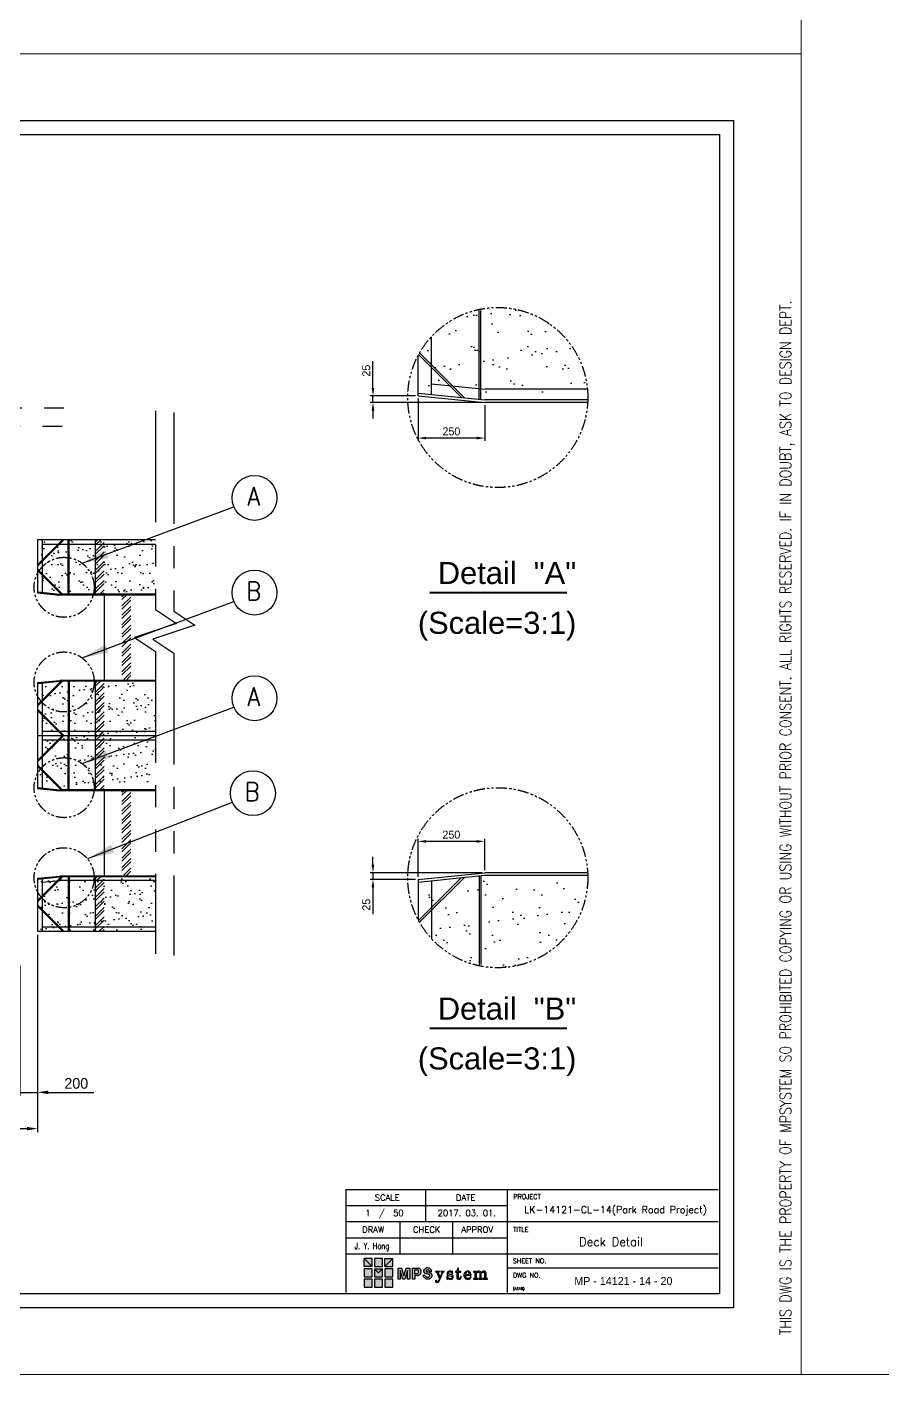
# Model space of a CAD drawing. Header units: millimetres. Extents: x -5 to 1510635, y -6 to 71285.
# Drawn here: x 1205091 to 1214709, y -6 to 15153 of the extents above; entities that cross this region are included whole.
import ezdxf
from ezdxf.enums import TextEntityAlignment as Align

# ---------------------------------------------------------------- set-up
doc = ezdxf.new("R2010")
doc.units = ezdxf.units.MM
doc.header["$LTSCALE"] = 1000
for name, pattern in [('CENTER', [2, 1.25, -0.25, 0.25, -0.25]), ('DASHEDX2', [1.5, 1, -0.5]), ('HIDDEN', [0.375, 0.25, -0.125]), ('PHANTOM', [2.5, 1.25, -0.25, 0.25, -0.25, 0.25, -0.25]), ('PHANTOM2', [1.25, 0.625, -0.125, 0.125, -0.125, 0.125, -0.125])]:
    doc.linetypes.add(name, pattern=pattern)
for name, color, linetype in [('-3-Particiones', 7, 'Continuous'), ('2', 42, 'Continuous'), ('3', 3, 'Continuous'), ('4', 4, 'DASHEDX2'), ('CAJONES', 253, 'Continuous'), ('MP-1', 1, 'CENTER'), ('MP-2', 42, 'Continuous'), ('MP-3', 3, 'Continuous'), ('MP-4', 4, 'HIDDEN'), ('MP-7', 7, 'Continuous'), ('MP-8', 8, 'Continuous')]:
    doc.layers.add(name, color=color, linetype=linetype)
doc.styles.add('ARIAL15', font='arial.ttf')
doc.styles.add('GHG1', font='simplex.shx', dxfattribs={"bigfont": 'whgtxt.shx'})
doc.styles.add('GHM1', font='Gem1.shx', dxfattribs={"bigfont": 'Ghm1.shx'})
doc.styles.add('ROMANS', font='ROMANS.shx')
doc.styles.add('SIMPLEX', font='simplex.shx', dxfattribs={"width": 0.8})
doc.dimstyles.new('MPS2', dxfattribs={"dimscale": 100, "dimtxt": 3, "dimasz": 3, "dimexe": 1, "dimexo": 1, "dimgap": 1, "dimtad": 1, "dimzin": 12, "dimdsep": 46, "dimtxsty": 'Standard', "dimcen": 1, "dimclrd": 1, "dimclre": 1, "dimclrt": 7, "dimazin": 2, "dimtfac": 1, "dimtmove": 0, "dimatfit": 3, "dimfxl": 1, "dimarcsym": 0})
pattern_1 = [(37.5, (30604.65, 250), (-12.80025, 391.53059), [0, -308.864, 0, -345.44, 0, -330.2]), (7.5, (30604.65, 250), (359.61863, 573.46008), [0, -166.624, 0, -278.384, 0, -106.68]), (327.5, (30354.72, 250), (632.7939, 1.14975), [0, -101.6, 0, -365.76, 0, -477.52]), (317.5, (30354.7, 250), (610.84516, 178.34346), [0, -50.8, 0, -239.776, 0, -274.32])]
pattern_2 = [(37.5, (1787.5, -19272.66), (-6.400125, 195.765295), [0, -154.432, 0, -172.72, 0, -165.1]), (7.5, (1787.5, -19272.66), (179.809313, 286.73004), [0, -83.312, 0, -139.192, 0, -53.34]), (327.5, (1662.53, -19272.66), (316.396948, 0.574874), [0, -50.8, 0, -182.88, 0, -238.76]), (317.5, (1662.53, -19272.66), (305.42258, 89.17173), [0, -25.4, 0, -119.888, 0, -137.16])]

# ---------------------------------------------------------------- blocks, each defined once
blk = doc.blocks.new('MP LOGO')
h = blk.add_hatch(color=20)
h.paths.add_polyline_path([(9, 55), (0, 64), (0, 46), (18, 46)])
h.paths.add_polyline_path([(18, 41), (0, 41), (0, 23), (18, 23)])
h.paths.add_polyline_path([(32, 32), (23, 41), (23, 23), (41, 23), (41, 41)])
h.paths.add_polyline_path([(64, 23), (64, 41), (46, 41), (46, 23)])
h.paths.add_polyline_path([(64, 46), (64, 64), (55, 55), (46, 46)])
h.paths.add_polyline_path([(64, 18), (46, 18), (46, 0), (64, 0)])
h.paths.add_polyline_path([(0, 0), (18, 0), (18, 18), (0, 18)])
h = blk.add_hatch(color=131)
h.paths.add_polyline_path([(18, 64), (0, 64), (9, 55), (18, 46)])
h.paths.add_polyline_path([(41, 64), (23, 64), (23, 46), (41, 46)])
h.paths.add_polyline_path([(64, 64), (46, 64), (46, 46), (55, 55)])
h.paths.add_polyline_path([(41, 41), (23, 41), (32, 32)])
h.paths.add_polyline_path([(41, 18), (23, 18), (23, 0), (41, 0)])
at = {"color": 131}
for points in [[(9, 55), (18, 46), (18, 64), (0, 64)], [(23, 46), (41, 46), (41, 64), (23, 64)], [(55, 55), (46, 46), (46, 64), (64, 64)], [(23, 0), (41, 0), (41, 18), (23, 18)]]:
    blk.add_lwpolyline(points, close=True, dxfattribs=at)
at = {"color": 20}
for points in [[(9, 55), (18, 46), (0, 46), (0, 64)], [(55, 55), (46, 46), (64, 46), (64, 64)], [(0, 23), (18, 23), (18, 41), (0, 41)], [(32, 32), (23, 41), (23, 23), (41, 23), (41, 41)], [(46, 23), (64, 23), (64, 41), (46, 41)], [(0, 0), (18, 0), (18, 18), (0, 18)], [(46, 0), (64, 0), (64, 18), (46, 18)]]:
    blk.add_lwpolyline(points, close=True, dxfattribs=at)
at = {"color": 143}
blk.add_lwpolyline([(23, 41), (41, 41), (32, 32), (32, 32)], close=True, dxfattribs=at)
blk = doc.blocks.new('MP LOGO 02')
at = {"layer": 'MP-2'}
h = blk.add_hatch(color=256, dxfattribs=at)
h.paths.add_polyline_path([(8.38, 4.28), (7.62, 4.28), (7.62, 1.78), (8.09, 1.78), (8.09, 3.69), (8.69, 1.78), (9.16, 1.78), (9.76, 3.69), (9.76, 1.78), (10.23, 1.78), (10.23, 4.28), (9.47, 4.28), (8.92, 2.49)])
h.paths.add_polyline_path([(10.86, 1.78), (11.38, 1.78), (11.38, 2.62), (12, 2.62), (12.11, 2.63), (12.2, 2.65), (12.3, 2.68), (12.39, 2.73), (12.47, 2.78), (12.55, 2.85), (12.62, 2.92), (12.68, 3), (12.73, 3.09), (12.77, 3.18), (12.79, 3.28), (12.81, 3.38), (12.81, 3.48), (12.8, 3.58), (12.78, 3.68), (12.75, 3.77), (12.7, 3.86), (12.65, 3.95), (12.59, 4.02), (12.51, 4.09), (12.43, 4.15), (12.35, 4.2), (12.25, 4.24), (12.16, 4.27), (12.06, 4.28), (10.86, 4.28)])
h.paths.add_polyline_path([(11.38, 3.89), (11.85, 3.89), (11.92, 3.88), (11.99, 3.85), (12.05, 3.82), (12.1, 3.77), (12.15, 3.72), (12.19, 3.66), (12.22, 3.59), (12.23, 3.52), (12.24, 3.45), (12.23, 3.38), (12.22, 3.31), (12.19, 3.24), (12.15, 3.18), (12.1, 3.13), (12.05, 3.09), (11.99, 3.05), (11.92, 3.02), (11.85, 3.01), (11.38, 3.01)], flags=16)
h.paths.add_polyline_path([(14.02, 3.76), (14.1, 3.8), (14.18, 3.82), (14.26, 3.83), (14.34, 3.83), (14.42, 3.81), (14.5, 3.79), (14.57, 3.75), (14.64, 3.7), (14.7, 3.65), (14.75, 3.58), (15.19, 3.58), (15.16, 3.69), (15.11, 3.79), (15.06, 3.88), (14.99, 3.97), (14.91, 4.05), (14.83, 4.12), (14.74, 4.18), (14.64, 4.23), (14.53, 4.27), (14.42, 4.29), (14.31, 4.31), (14.2, 4.31), (14.09, 4.29), (13.99, 4.27), (13.88, 4.23), (13.78, 4.18), (13.69, 4.12), (13.6, 4.05), (13.53, 3.97), (13.48, 3.92), (13.44, 3.85), (13.41, 3.79), (13.39, 3.72), (13.37, 3.64), (13.37, 3.57), (13.39, 3.49), (13.41, 3.42), (13.44, 3.35), (13.48, 3.29), (13.52, 3.23), (13.58, 3.19), (13.64, 3.14), (13.71, 3.11), (14.46, 2.93), (14.55, 2.91), (14.65, 2.84), (14.72, 2.75), (14.75, 2.63), (14.74, 2.52), (14.7, 2.41), (14.62, 2.32), (14.54, 2.28), (14.46, 2.25), (14.37, 2.23), (14.29, 2.22), (14.2, 2.23), (14.11, 2.24), (14.03, 2.27), (13.95, 2.3), (13.88, 2.35), (13.81, 2.41), (13.75, 2.47), (13.7, 2.54), (13.66, 2.62), (13.19, 2.62), (13.23, 2.51), (13.28, 2.4), (13.34, 2.3), (13.41, 2.21), (13.49, 2.12), (13.58, 2.05), (13.68, 1.98), (13.78, 1.92), (13.89, 1.88), (14, 1.85), (14.12, 1.82), (14.24, 1.82), (14.35, 1.82), (14.47, 1.83), (14.58, 1.86), (14.69, 1.9), (14.8, 1.95), (14.9, 2.02), (14.99, 2.09), (15.08, 2.17), (15.15, 2.26), (15.22, 2.36), (15.25, 2.43), (15.27, 2.51), (15.28, 2.59), (15.27, 2.67), (15.26, 2.75), (15.24, 2.83), (15.21, 2.9), (15.17, 2.97), (15.12, 3.04), (15.06, 3.1), (15, 3.14), (14.93, 3.19), (14.85, 3.22), (14.74, 3.27), (14.62, 3.32), (14.5, 3.36), (14.38, 3.38), (14.26, 3.4), (14.18, 3.41), (14.1, 3.42), (14.03, 3.46), (13.95, 3.52), (13.92, 3.59), (13.92, 3.67), (13.97, 3.74)])
h.paths.add_polyline_path([(16.65, 3.29), (16.65, 3.36), (16.7, 3.4), (16.91, 3.4), (16.91, 3.52), (16.03, 3.52), (16.03, 3.4), (16.16, 3.38), (16.3, 3.3), (16.93, 1.85), (16.89, 1.71), (16.73, 1.44), (16.6, 1.28), (16.47, 1.2), (16.35, 1.21), (16.37, 1.41), (16.29, 1.51), (16.13, 1.51), (16.01, 1.42), (16, 1.21), (16.09, 1.09), (16.24, 1.03), (16.44, 1.03), (16.57, 1.08), (16.76, 1.23), (16.94, 1.49), (17.11, 1.82), (17.68, 3.25), (17.79, 3.36), (17.97, 3.4), (17.97, 3.52), (17.23, 3.52), (17.23, 3.4), (17.45, 3.37), (17.5, 3.31), (17.5, 3.25), (17.12, 2.26), (17.06, 2.32)])
h.paths.add_polyline_path([(18.99, 2.94), (18.89, 3.01), (18.85, 3.09), (18.85, 3.24), (18.89, 3.31), (19, 3.41), (19.08, 3.43), (19.38, 3.42), (19.5, 3.36), (19.62, 3.25), (19.78, 2.94), (19.88, 2.94), (19.88, 3.56), (19.78, 3.56), (19.67, 3.43), (19.44, 3.56), (19.1, 3.58), (18.85, 3.5), (18.72, 3.36), (18.64, 3.14), (18.64, 2.97), (18.68, 2.83), (18.73, 2.74), (18.89, 2.62), (19.56, 2.45), (19.67, 2.4), (19.78, 2.28), (19.78, 2.09), (19.71, 1.98), (19.56, 1.9), (19.44, 1.87), (19.21, 1.9), (19.03, 1.98), (18.9, 2.11), (18.81, 2.28), (18.76, 2.47), (18.62, 2.47), (18.62, 1.76), (18.76, 1.76), (18.84, 1.9), (19.1, 1.77), (19.25, 1.73), (19.62, 1.76), (19.82, 1.86), (19.96, 2.04), (20, 2.17), (20, 2.42), (19.95, 2.57), (19.82, 2.7), (19.7, 2.78)])
h.paths.add_polyline_path([(21.18, 3.36), (21.73, 3.36), (21.73, 3.52), (21.18, 3.52), (21.18, 4.28), (21.03, 4.28), (20.99, 4.03), (20.92, 3.79), (20.74, 3.58), (20.52, 3.52), (20.52, 3.36), (20.82, 3.36), (20.82, 2.06), (20.85, 1.96), (20.96, 1.83), (21.09, 1.76), (21.39, 1.73), (21.58, 1.81), (21.71, 1.92), (21.81, 2.13), (21.84, 2.47), (21.71, 2.47), (21.68, 2.21), (21.56, 2), (21.45, 1.95), (21.32, 1.95), (21.2, 2.03), (21.18, 2.09)])
h.paths.add_polyline_path([(24.02, 2.64), (24.02, 2.75), (23.92, 3.15), (23.84, 3.29), (23.71, 3.43), (23.43, 3.57), (23.15, 3.58), (22.95, 3.53), (22.81, 3.46), (22.57, 3.2), (22.44, 2.85), (22.43, 2.49), (22.47, 2.31), (22.55, 2.12), (22.76, 1.88), (23.06, 1.75), (23.41, 1.73), (23.63, 1.81), (23.8, 1.93), (23.92, 2.07), (24.02, 2.27), (23.89, 2.31), (23.77, 2.12), (23.63, 2), (23.53, 1.95), (23.43, 1.92), (23.17, 1.93), (23, 2.03), (22.91, 2.14), (22.84, 2.34), (22.81, 2.64)])
h.paths.add_polyline_path([(22.81, 2.79), (22.85, 3.07), (22.92, 3.25), (23.02, 3.37), (23.16, 3.43), (23.35, 3.43), (23.45, 3.4), (23.53, 3.32), (23.62, 3.12), (23.62, 2.8)], flags=16)
h.paths.add_polyline_path([(25.23, 2.86), (25.26, 3.01), (25.34, 3.2), (25.43, 3.29), (25.57, 3.36), (25.75, 3.36), (25.86, 3.31), (25.94, 3.22), (26, 3.06), (26, 1.98), (25.94, 1.92), (25.68, 1.92), (25.68, 1.78), (26.61, 1.78), (26.61, 1.92), (26.38, 1.92), (26.33, 2), (26.33, 2.89), (26.37, 3.06), (26.43, 3.19), (26.51, 3.27), (26.68, 3.36), (26.86, 3.36), (26.97, 3.3), (27.04, 3.17), (27.08, 3), (27.08, 2.01), (27.02, 1.92), (26.77, 1.92), (26.77, 1.78), (27.7, 1.78), (27.7, 1.92), (27.46, 1.92), (27.41, 1.98), (27.41, 3.06), (27.38, 3.24), (27.22, 3.47), (27.02, 3.57), (26.74, 3.57), (26.47, 3.43), (26.35, 3.3), (26.33, 3.25), (26.29, 3.22), (26.22, 3.36), (26.05, 3.52), (25.86, 3.58), (25.7, 3.58), (25.57, 3.55), (25.42, 3.46), (25.32, 3.37), (25.26, 3.26), (25.23, 3.26), (25.23, 3.52), (24.56, 3.48), (24.56, 3.32), (24.85, 3.32), (24.9, 3.25), (24.9, 2), (24.83, 1.92), (24.57, 1.92), (24.57, 1.78), (24.9, 1.78), (25.52, 1.78), (25.52, 1.92), (25.28, 1.92), (25.23, 2)])
for points in [[(8.09, 1.78), (7.62, 1.78), (7.62, 4.28), (8.38, 4.28), (8.92, 2.49), (9.47, 4.28), (10.23, 4.28), (10.23, 1.78), (9.76, 1.78), (9.76, 3.69), (9.16, 1.78), (8.69, 1.78), (8.09, 3.69), (8.09, 1.78)], [(16.03, 3.52), (16.03, 3.4), (16.16, 3.38), (16.3, 3.3), (16.93, 1.85), (16.89, 1.71), (16.73, 1.44), (16.6, 1.28), (16.47, 1.2), (16.35, 1.21), (16.37, 1.41), (16.29, 1.51), (16.13, 1.51), (16.01, 1.42), (16, 1.21), (16.09, 1.09), (16.24, 1.03), (16.44, 1.03), (16.57, 1.08), (16.76, 1.23), (16.94, 1.49), (17.11, 1.82), (17.68, 3.25), (17.79, 3.36), (17.97, 3.4), (17.97, 3.52), (17.23, 3.52), (17.23, 3.4), (17.45, 3.37), (17.5, 3.31), (17.5, 3.25), (17.12, 2.26), (17.06, 2.32), (16.65, 3.29), (16.65, 3.36), (16.7, 3.4), (16.91, 3.4), (16.91, 3.52), (16.03, 3.52)], [(19.1, 3.58), (18.85, 3.5), (18.72, 3.36), (18.64, 3.14), (18.64, 2.97), (18.68, 2.83), (18.73, 2.74), (18.89, 2.62), (19.56, 2.45), (19.67, 2.4), (19.78, 2.28), (19.78, 2.09), (19.71, 1.98), (19.56, 1.9), (19.44, 1.87), (19.21, 1.9), (19.03, 1.98), (18.9, 2.11), (18.81, 2.28), (18.76, 2.47), (18.62, 2.47), (18.62, 1.76), (18.76, 1.76), (18.84, 1.9), (19.1, 1.77), (19.25, 1.73), (19.62, 1.76), (19.82, 1.86), (19.96, 2.04), (20, 2.17), (20, 2.42), (19.95, 2.57), (19.82, 2.7), (19.7, 2.78), (18.99, 2.94), (18.89, 3.01), (18.85, 3.09), (18.85, 3.24), (18.89, 3.31), (19, 3.41), (19.08, 3.43), (19.38, 3.42), (19.5, 3.36), (19.62, 3.25), (19.78, 2.94), (19.88, 2.94), (19.88, 3.56), (19.78, 3.56), (19.69, 3.45), (19.65, 3.45), (19.44, 3.56), (19.1, 3.58)], [(21.03, 4.28), (20.99, 4.03), (20.92, 3.79), (20.74, 3.58), (20.52, 3.52), (20.52, 3.36), (20.82, 3.36), (20.82, 2.06), (20.85, 1.96), (20.96, 1.83), (21.09, 1.76), (21.39, 1.73), (21.58, 1.81), (21.71, 1.92), (21.81, 2.13), (21.84, 2.47), (21.71, 2.47), (21.68, 2.21), (21.56, 2), (21.45, 1.95), (21.32, 1.95), (21.2, 2.03), (21.18, 2.09), (21.18, 3.36), (21.73, 3.36), (21.73, 3.52), (21.18, 3.52), (21.18, 4.28), (21.03, 4.28)], [(23.15, 3.58), (22.95, 3.53), (22.81, 3.46), (22.57, 3.2), (22.44, 2.85), (22.43, 2.49), (22.47, 2.31), (22.55, 2.12), (22.76, 1.88), (23.06, 1.75), (23.41, 1.73), (23.63, 1.81), (23.8, 1.93), (23.92, 2.07), (24.02, 2.27), (23.89, 2.31), (23.77, 2.12), (23.63, 2), (23.53, 1.95), (23.43, 1.92), (23.17, 1.93), (23, 2.03), (22.91, 2.14), (22.84, 2.34), (22.81, 2.64), (24.02, 2.64), (24.02, 2.75), (23.92, 3.15), (23.84, 3.29), (23.71, 3.43), (23.43, 3.57), (23.15, 3.58)], [(23.16, 3.43), (23.02, 3.37), (22.92, 3.25), (22.85, 3.07), (22.81, 2.79), (23.62, 2.8), (23.62, 3.12), (23.53, 3.32), (23.45, 3.4), (23.35, 3.43), (23.16, 3.43)], [(25.7, 3.58), (25.57, 3.55), (25.42, 3.46), (25.32, 3.37), (25.26, 3.26), (25.23, 3.26), (25.23, 3.52), (24.56, 3.48), (24.56, 3.32), (24.85, 3.32), (24.9, 3.25), (24.9, 2), (24.83, 1.92), (24.57, 1.92), (24.57, 1.78), (24.9, 1.78), (25.52, 1.78), (25.52, 1.92), (25.28, 1.92), (25.23, 2), (25.23, 2.86), (25.26, 3.01), (25.34, 3.2), (25.43, 3.29), (25.57, 3.36), (25.75, 3.36), (25.86, 3.31), (25.94, 3.22), (26, 3.06), (26, 1.98), (25.94, 1.92), (25.68, 1.92), (25.68, 1.78), (26.61, 1.78), (26.61, 1.92), (26.38, 1.92), (26.33, 2), (26.33, 2.89), (26.37, 3.06), (26.43, 3.19), (26.51, 3.27), (26.68, 3.36), (26.86, 3.36), (26.97, 3.3), (27.04, 3.17), (27.08, 3), (27.08, 2.01), (27.02, 1.92), (26.77, 1.92), (26.77, 1.78), (27.7, 1.78), (27.7, 1.92), (27.46, 1.92), (27.41, 1.98), (27.41, 3.06), (27.38, 3.24), (27.22, 3.47), (27.02, 3.57), (26.74, 3.57), (26.47, 3.43), (26.35, 3.3), (26.33, 3.25), (26.29, 3.22), (26.22, 3.36), (26.05, 3.52), (25.86, 3.58), (25.7, 3.58)]]:
    blk.add_lwpolyline(points, close=True, dxfattribs=at)
for points in [[(12, 2.62), (11.38, 2.62), (11.38, 1.78), (10.86, 1.78), (10.86, 4.28), (12.06, 4.28)], [(11.85, 3.01), (11.38, 3.01), (11.38, 3.89), (11.85, 3.89)], [(11.85, 3.01), (11.92, 3.02), (11.99, 3.05), (12.05, 3.09), (12.1, 3.13), (12.15, 3.18), (12.19, 3.24), (12.22, 3.31), (12.23, 3.38), (12.24, 3.45), (12.23, 3.52), (12.22, 3.59), (12.19, 3.66), (12.15, 3.72), (12.1, 3.77), (12.05, 3.82), (11.99, 3.85), (11.92, 3.88), (11.85, 3.89)], [(12, 2.62), (12.11, 2.63), (12.2, 2.65), (12.3, 2.68), (12.39, 2.73), (12.47, 2.78), (12.55, 2.85), (12.62, 2.92), (12.68, 3), (12.73, 3.09), (12.77, 3.18), (12.79, 3.28), (12.81, 3.38), (12.81, 3.48), (12.8, 3.58), (12.78, 3.68), (12.75, 3.77), (12.7, 3.86), (12.65, 3.95), (12.59, 4.02), (12.51, 4.09), (12.43, 4.15), (12.35, 4.2), (12.25, 4.24), (12.16, 4.27), (12.06, 4.28)], [(13.66, 2.62), (13.19, 2.62), (13.23, 2.51), (13.28, 2.4), (13.34, 2.3), (13.41, 2.21), (13.49, 2.12), (13.58, 2.05), (13.68, 1.98), (13.78, 1.92), (13.89, 1.88), (14, 1.85), (14.12, 1.82), (14.24, 1.82), (14.35, 1.82), (14.47, 1.83), (14.58, 1.86), (14.69, 1.9), (14.8, 1.95), (14.9, 2.02), (14.99, 2.09), (15.08, 2.17), (15.15, 2.26), (15.22, 2.36), (15.25, 2.43), (15.27, 2.51), (15.28, 2.59), (15.27, 2.67), (15.26, 2.75), (15.24, 2.83), (15.21, 2.9), (15.17, 2.97), (15.12, 3.04), (15.06, 3.1), (15, 3.14), (14.93, 3.19), (14.85, 3.22), (14.74, 3.27), (14.62, 3.32), (14.5, 3.36), (14.38, 3.38), (14.26, 3.4)], [(14.75, 3.58), (15.19, 3.58), (15.16, 3.69), (15.11, 3.79), (15.06, 3.88), (14.99, 3.97), (14.91, 4.05), (14.83, 4.12), (14.74, 4.18), (14.64, 4.23), (14.53, 4.27), (14.42, 4.29), (14.31, 4.31), (14.2, 4.31), (14.09, 4.29), (13.99, 4.27), (13.88, 4.23), (13.78, 4.18), (13.69, 4.12), (13.6, 4.05), (13.53, 3.97), (13.48, 3.92), (13.44, 3.85), (13.41, 3.79), (13.39, 3.72), (13.37, 3.64), (13.37, 3.57), (13.39, 3.49), (13.41, 3.42), (13.44, 3.35), (13.48, 3.29), (13.52, 3.23), (13.58, 3.19), (13.64, 3.14), (13.71, 3.11), (14.46, 2.93)], [(14.02, 3.76), (13.99, 3.75), (13.96, 3.72), (13.93, 3.69), (13.92, 3.65), (13.92, 3.61), (13.93, 3.57), (13.94, 3.53), (13.97, 3.5)], [(13.97, 3.5), (14.03, 3.46), (14.1, 3.42), (14.18, 3.41), (14.26, 3.4)], [(14.75, 3.58), (14.7, 3.65), (14.64, 3.7), (14.57, 3.75), (14.5, 3.79), (14.42, 3.81), (14.34, 3.83), (14.26, 3.83), (14.18, 3.82), (14.1, 3.8), (14.02, 3.76)], [(13.66, 2.62), (13.7, 2.54), (13.75, 2.47), (13.81, 2.41), (13.88, 2.35), (13.95, 2.3), (14.03, 2.27), (14.11, 2.24), (14.2, 2.23), (14.29, 2.22), (14.37, 2.23), (14.46, 2.25), (14.54, 2.28)], [(14.54, 2.28), (14.59, 2.31), (14.64, 2.34), (14.68, 2.39), (14.71, 2.44), (14.73, 2.49), (14.75, 2.55), (14.75, 2.61), (14.74, 2.66), (14.73, 2.72), (14.7, 2.77), (14.66, 2.82), (14.62, 2.86), (14.57, 2.89), (14.52, 2.92), (14.46, 2.93)]]:
    blk.add_lwpolyline(points, dxfattribs=at)
at = {"color": 40, "xscale": 0.1000000000000227, "yscale": 0.1000000000000227, "zscale": 0.1000000000000227}
blk.add_blockref('MP LOGO', (0, 0), dxfattribs=at)
blk = doc.blocks.new('*D125')
at = {"layer": 'DEFPOINTS', "color": 0, "linetype": 'ByBlock', "transparency": 16777216}
for p in [(1210241, 5643), (1208983, 5568), (1209490, 5568)]:
    blk.add_point(p, dxfattribs=at)
at = {"layer": 'MP-1', "color": 1, "linetype": 'ByBlock', "lineweight": -2, "transparency": 16777216}
for p, q in [((1208983, 5733), (1208983, 5823)), ((1210211, 5643), (1208953, 5643)), ((1208983, 5643), (1208983, 5568)), ((1209460, 5568), (1208953, 5568)), ((1208983, 5478), (1208983, 5178))]:
    blk.add_line(p, q, dxfattribs=at)
at = {"layer": 'MP-1', "color": 1, "linetype": 'ByBlock', "transparency": 16777216}
for points in [[(1208968, 5733), (1208998, 5733), (1208983, 5643)], [(1208968, 5478), (1208998, 5478), (1208983, 5568)]]:
    blk.add_solid(points, dxfattribs=at)
at = {"layer": 'MP-1', "color": 7, "linetype": 'ByBlock', "transparency": 16777216, "insert": (1208908, 5283), "char_height": 90, "attachment_point": 5, "rotation": 90}
blk.add_mtext('25', dxfattribs=at)
blk = doc.blocks.new('*D98')
at = {"layer": 'DEFPOINTS', "color": 0, "linetype": 'ByBlock', "transparency": 16777216}
for p in [(1209490, 5995), (1210240, 5642), (1209490, 5568)]:
    blk.add_point(p, dxfattribs=at)
at = {"layer": 'MP-1', "color": 1, "linetype": 'ByBlock', "lineweight": -2, "transparency": 16777216}
for p, q in [((1209490, 5598), (1209490, 6025)), ((1210150, 5995), (1209580, 5995)), ((1210240, 5672), (1210240, 6025))]:
    blk.add_line(p, q, dxfattribs=at)
at = {"layer": 'MP-1', "color": 1, "linetype": 'ByBlock', "transparency": 16777216}
for points in [[(1209580, 6010), (1209580, 5980), (1209490, 5995)], [(1210150, 6010), (1210150, 5980), (1210240, 5995)]]:
    blk.add_solid(points, dxfattribs=at)
at = {"layer": 'MP-1', "color": 7, "linetype": 'ByBlock', "transparency": 16777216, "insert": (1209865, 6070), "char_height": 90, "attachment_point": 5}
blk.add_mtext('250', dxfattribs=at)
blk = doc.blocks.new('*D126')
at = {"layer": 'DEFPOINTS', "color": 0, "linetype": 'ByBlock', "transparency": 16777216}
for p in [(1208983, 11004), (1209490, 11004), (1210240, 10929)]:
    blk.add_point(p, dxfattribs=at)
at = {"layer": 'MP-1', "color": 1, "linetype": 'ByBlock', "lineweight": -2, "transparency": 16777216}
for p, q in [((1208983, 11094), (1208983, 11394)), ((1209460, 11004), (1208953, 11004)), ((1210210, 10929), (1208953, 10929)), ((1208983, 10929), (1208983, 11004)), ((1208983, 10839), (1208983, 10749))]:
    blk.add_line(p, q, dxfattribs=at)
at = {"layer": 'MP-1', "color": 1, "linetype": 'ByBlock', "transparency": 16777216}
for points in [[(1208968, 11094), (1208998, 11094), (1208983, 11004)], [(1208968, 10839), (1208998, 10839), (1208983, 10929)]]:
    blk.add_solid(points, dxfattribs=at)
at = {"layer": 'MP-1', "color": 7, "linetype": 'ByBlock', "transparency": 16777216, "insert": (1208908, 11289), "char_height": 90, "attachment_point": 5, "rotation": 90}
blk.add_mtext('25', dxfattribs=at)
blk = doc.blocks.new('*D99')
at = {"layer": 'DEFPOINTS', "color": 0, "linetype": 'ByBlock', "transparency": 16777216}
for p in [(1209490, 11004), (1210240, 10931), (1209490, 10530)]:
    blk.add_point(p, dxfattribs=at)
at = {"layer": 'MP-1', "color": 1, "linetype": 'ByBlock', "lineweight": -2, "transparency": 16777216}
for p, q in [((1209490, 10974), (1209490, 10500)), ((1210240, 10901), (1210240, 10500)), ((1210150, 10530), (1209580, 10530))]:
    blk.add_line(p, q, dxfattribs=at)
at = {"layer": 'MP-1', "color": 1, "linetype": 'ByBlock', "transparency": 16777216}
for points in [[(1209580, 10545), (1209580, 10515), (1209490, 10530)], [(1210150, 10545), (1210150, 10515), (1210240, 10530)]]:
    blk.add_solid(points, dxfattribs=at)
at = {"layer": 'MP-1', "color": 7, "linetype": 'ByBlock', "transparency": 16777216, "insert": (1209865, 10605), "char_height": 90, "attachment_point": 5}
blk.add_mtext('250', dxfattribs=at)
blk = doc.blocks.new('*X69')
at = {"color": 0}
for p, q in [((74239, 22160), (74255, 22176)), ((74239, 22125), (74290, 22176)), ((74239, 22054), (74339, 22154)), ((74239, 22019), (74339, 22119)), ((74239, 21948), (74339, 22048)), ((74239, 21913), (74339, 22013)), ((74239, 21842), (74339, 21942)), ((74239, 21807), (74339, 21907)), ((74239, 21736), (74339, 21836)), ((74239, 21701), (74339, 21801)), ((74239, 21630), (74339, 21730)), ((74239, 21595), (74339, 21695)), ((74239, 21524), (74339, 21624)), ((74239, 21489), (74339, 21589)), ((74239, 21418), (74339, 21518)), ((74239, 21383), (74339, 21483)), ((74239, 21312), (74339, 21412)), ((74239, 21277), (74339, 21377)), ((74259, 21226), (74339, 21306)), ((74295, 21226), (74339, 21271))]:
    blk.add_line(p, q, dxfattribs=at)
blk = doc.blocks.new('*D100')
at = {"layer": '2', "color": 1, "linetype": 'ByBlock', "lineweight": -2, "transparency": 16777216}
for p, q in [((1199810, 4945), (1199810, 2725)), ((1205210, 4945), (1205210, 2725)), ((1199930, 2765), (1205090, 2765))]:
    blk.add_line(p, q, dxfattribs=at)
at = {"layer": '2', "color": 1, "linetype": 'ByBlock', "transparency": 16777216}
for points in [[(1199930, 2785), (1199930, 2745), (1199810, 2765)], [(1205090, 2785), (1205090, 2745), (1205210, 2765)]]:
    blk.add_solid(points, dxfattribs=at)
at = {"layer": 'DEFPOINTS', "color": 0, "linetype": 'ByBlock', "transparency": 16777216}
for p in [(1199810, 4985), (1205210, 4985), (1205210, 2765)]:
    blk.add_point(p, dxfattribs=at)
at = {"layer": '2', "color": 7, "linetype": 'ByBlock', "transparency": 16777216, "insert": (1202510, 2869), "char_height": 120, "attachment_point": 5}
blk.add_mtext('5400{\\H60.000000;\\S+10^  0;}', dxfattribs=at)
blk = doc.blocks.new('*D128')
at = {"layer": 'DEFPOINTS', "color": 0, "linetype": 'ByBlock', "transparency": 16777216}
for p in [(1205210, 4985), (1205010, 4641), (1205210, 3173)]:
    blk.add_point(p, dxfattribs=at)
at = {"layer": 'MP-4', "color": 1, "linetype": 'ByBlock', "lineweight": -2, "transparency": 16777216}
for p, q in [((1205210, 4945), (1205210, 3133)), ((1205010, 4601), (1205010, 3133)), ((1204890, 3173), (1204770, 3173)), ((1205010, 3173), (1205210, 3173)), ((1205330, 3173), (1205842, 3173))]:
    blk.add_line(p, q, dxfattribs=at)
at = {"layer": 'MP-4', "color": 1, "linetype": 'ByBlock', "transparency": 16777216}
for points in [[(1204890, 3193), (1204890, 3153), (1205010, 3173)], [(1205330, 3193), (1205330, 3153), (1205210, 3173)]]:
    blk.add_solid(points, dxfattribs=at)
at = {"layer": 'MP-4', "color": 7, "linetype": 'ByBlock', "transparency": 16777216, "insert": (1205646, 3273), "char_height": 120, "attachment_point": 5}
blk.add_mtext('200', dxfattribs=at)

msp = doc.modelspace()

# ---------------------------------------------------------------- hatches: boundary and pattern name
at = {"layer": '2'}
h = msp.add_hatch(dxfattribs=at)
h.set_pattern_fill('ANSI32', color=1, scale=200, style=0)
h.set_pattern_definition([(45, (1206886.93, -39569.15), (-53.03301, 53.03301), []), (45, (1206922.29, -39569.15), (-53.03301, 53.03301), [])])
h.paths.add_polyline_path([(1205959.665, 9390.242), (1205859.665, 9390.242), (1205859.665, 8765.242), (1205959.665, 8765.242)])
h = msp.add_hatch(dxfattribs=at)
h.set_pattern_fill('ANSI32', color=1, scale=200, style=0)
h.set_pattern_definition([(45, (1206886.93, -41154.15), (-53.03301, 53.03301), []), (45, (1206922.29, -41154.15), (-53.03301, 53.03301), [])])
h.paths.add_polyline_path([(1205959.665, 7805.242), (1205859.665, 7805.242), (1205859.665, 7180.242), (1205959.665, 7180.242)])
h = msp.add_hatch(dxfattribs=at)
h.set_pattern_fill('ANSI32', color=1, scale=200, style=0)
h.set_pattern_definition([(45, (1206886.93, -41769.15), (-53.03301, 53.03301), []), (45, (1206922.29, -41769.15), (-53.03301, 53.03301), [])])
h.paths.add_polyline_path([(1205959.665, 7190.242), (1205859.665, 7190.242), (1205859.665, 6565.242), (1205959.665, 6565.242)])
h = msp.add_hatch(dxfattribs=at)
h.set_pattern_fill('ANSI32', color=1, scale=200, style=0)
h.set_pattern_definition([(45, (1206886.93, -43354.15), (-53.03301, 53.03301), []), (45, (1206922.29, -43354.15), (-53.03301, 53.03301), [])])
h.paths.add_polyline_path([(1205959.665, 5605.242), (1205859.665, 5605.242), (1205859.665, 4980.242), (1205959.665, 4980.242)])
at = {"layer": 'MP-1'}
h = msp.add_hatch(dxfattribs=at)
h.set_pattern_fill('AR-SAND', color=256, scale=8, style=0)
h.set_pattern_definition(pattern_1)
h.paths.add_polyline_path([(1209580.028, 11597.907), (1209580.028, 11090.095), (1210243.468, 11019.483), (1211398.636, 11019.483, 0.706478392)])
h = msp.add_hatch(dxfattribs=at)
h.set_pattern_fill('AR-SAND', color=256, scale=4, style=0)
h.set_pattern_definition(pattern_2)
h.paths.add_polyline_path([(1206537.459, 9385.242), (1205859.665, 9385.242), (1205859.665, 8795.242), (1206537.459, 8795.242)])
h.paths.add_polyline_path([(1205859.665, 9385.242), (1205710.497, 9385.242), (1205710.497, 8795.279), (1205711.246, 8795.242), (1205859.665, 8795.242)])
h.paths.add_polyline_path([(1205700.497, 9385.242), (1205240.497, 9385.242), (1205240.497, 9003.954, -0.29096245), (1205459.55, 8807.827), (1205700.497, 8795.779)])
h.paths.add_polyline_path([(1205700.497, 7774.704), (1205462.966, 7762.828, -0.304733114), (1205240.497, 7553.265), (1205240.497, 7185.242), (1205700.497, 7185.242)])
h.paths.add_polyline_path([(1205859.665, 7775.242), (1205711.246, 7775.242), (1205710.497, 7775.204), (1205710.497, 7185.242), (1205859.665, 7185.242), (1205859.665, 7185.68)])
h.paths.add_polyline_path([(1206537.459, 7775.242), (1205859.665, 7775.242), (1205859.665, 7185.242), (1206537.459, 7185.242)])
h.paths.add_polyline_path([(1206537.459, 7185.242), (1205859.665, 7185.242), (1205859.665, 6595.242), (1206537.459, 6595.242)])
h.paths.add_polyline_path([(1205859.665, 7185.242), (1205710.497, 7185.242), (1205710.497, 6595.279), (1205711.246, 6595.242), (1205859.665, 6595.242)])
h.paths.add_polyline_path([(1205700.497, 7185.242), (1205240.497, 7185.242), (1205240.497, 6803.954, -0.290962061), (1205459.55, 6607.827), (1205700.497, 6595.779)])
h.paths.add_polyline_path([(1205700.497, 5574.704), (1205462.966, 5562.828, -0.3047335), (1205240.497, 5353.265), (1205240.497, 4985.242), (1205700.497, 4985.242)])
h.paths.add_polyline_path([(1205859.665, 5575.242), (1205711.246, 5575.242), (1205710.497, 5575.204), (1205710.497, 4985.242), (1205859.665, 4985.242)])
h.paths.add_polyline_path([(1206537.459, 5575.242), (1205859.665, 5575.242), (1205859.665, 4985.242), (1206537.459, 4985.242)])
h = msp.add_hatch(dxfattribs=at)
h.set_pattern_fill('AR-SAND', color=256, scale=4, style=0)
h.set_pattern_definition(pattern_2)
h.paths.add_polyline_path([(1205240.497, 7751.704), (1205240.497, 7553.265, 0.304733114), (1205462.966, 7762.828)])
h.paths.add_polyline_path([(1205615.416, 8800.033, 0.339274874), (1205240.497, 9156.116), (1205240.497, 8818.779)])
h.paths.add_polyline_path([(1205240.497, 5551.704), (1205240.497, 5353.265, 0.3047335), (1205462.966, 5562.828)])
h.paths.add_polyline_path([(1205240.497, 6803.954), (1205240.497, 6618.779), (1205459.55, 6607.827, 0.290962061)])
h = msp.add_hatch(dxfattribs=at)
h.set_pattern_fill('AR-SAND', color=256, scale=8, style=0)
h.set_pattern_definition(pattern_1)
h.paths.add_polyline_path([(1211398.636, 5553.153), (1210243.468, 5553.153), (1209580.028, 5482.541), (1209580.028, 4974.729, 0.706478392)])

# ---------------------------------------------------------------- linework, layer by layer
at = {"layer": '-3-Particiones', "color": 7}
for p, q in [((1211163.754, 8794.733), (1209621.59, 8794.733)), ((1211163.754, 8785.414), (1209621.59, 8785.414)), ((1211163.754, 3896.151), (1209621.59, 3896.151)), ((1211163.754, 3886.832), (1209621.59, 3886.832))]:
    msp.add_line(p, q, dxfattribs=at)
at = {"color": 1, "ltscale": 15}
for centre in [(1207650.353, 9857.298), (1207650.353, 8792.9), (1207650.353, 7604.495), (1207633.037, 6537.058)]:
    msp.add_circle(centre, 252.321, dxfattribs=at)
at = {"layer": '2'}
for p, q in [((1209640.028, 11019.633), (1209640.028, 11669.881)), ((1209490.028, 11004.483), (1209490.028, 11456.117)), ((1209640.028, 11140.231), (1210247.51, 11079.483)), ((1211397.58, 11079.483), (1210247.51, 11079.483)), ((1209490.028, 11004.483), (1210240.028, 10929.483)), ((1209493.013, 11034.334), (1210243.013, 10959.334)), ((1211397.58, 10959.483), (1210240.028, 10959.483)), ((1211397.58, 10929.483), (1210240.028, 10929.483)), ((1206537.459, 9385.242), (1205210.497, 9385.242)), ((1205210.497, 9385.242), (1205210.497, 8790.242)), ((1205260.497, 9385.242), (1205260.497, 8795.292)), ((1206537.459, 9335.242), (1205260.497, 9335.242)), ((1205859.665, 9385.68), (1205859.665, 8765.68)), ((1205210.497, 8800.292), (1205461.492, 8775.192)), ((1205210.497, 8790.242), (1205460.497, 8765.242)), ((1206537.459, 8775.242), (1205460.497, 8775.242)), ((1206537.459, 8765.242), (1205460.497, 8765.242)), ((1205959.665, 8765.242), (1205959.665, 7805.242)), ((1205210.497, 7780.242), (1205460.497, 7805.242)), ((1205210.497, 7770.192), (1205461.492, 7795.291)), ((1205210.497, 7780.242), (1205210.497, 7185.242)), ((1205260.497, 7775.192), (1205260.497, 7185.242)), ((1206537.459, 7805.242), (1205460.497, 7805.242)), ((1206537.459, 7795.242), (1205460.497, 7795.242)), ((1205859.665, 7805.242), (1205859.665, 7185.68)), ((1205210.497, 7185.242), (1206537.459, 7185.242)), ((1205210.497, 7185.242), (1205210.497, 6590.242)), ((1205260.497, 7235.242), (1206537.459, 7235.242)), ((1205260.497, 7185.242), (1205260.497, 6595.292)), ((1205260.497, 7135.242), (1206537.459, 7135.242)), ((1205859.665, 7185.68), (1205859.665, 6565.68)), ((1205210.497, 6600.292), (1205460.995, 6575.242)), ((1205210.497, 6590.242), (1205460.497, 6565.242)), ((1206537.459, 6565.242), (1205460.497, 6565.242)), ((1206537.459, 6575.242), (1205460.995, 6575.242)), ((1205959.665, 6565.242), (1205959.665, 5605.242)), ((1209490.028, 5568.153), (1210240.028, 5643.153)), ((1209490.028, 5538.003), (1210243.013, 5613.302)), ((1211397.58, 5643.153), (1210240.028, 5643.153)), ((1211397.58, 5613.153), (1210240.028, 5613.153)), ((1205210.497, 5580.242), (1205460.497, 5605.242)), ((1205210.497, 5570.192), (1205461.492, 5595.291)), ((1205210.497, 5580.242), (1205210.497, 4985.242)), ((1205260.497, 5575.192), (1205260.497, 4985.242)), ((1205260.497, 5534.992), (1205465.472, 5555.49)), ((1206537.459, 5605.242), (1205460.497, 5605.242)), ((1206537.459, 5595.242), (1205460.497, 5595.242)), ((1206537.459, 5555.242), (1205462.99, 5555.242)), ((1205859.665, 5605.242), (1205859.665, 4985.68)), ((1209490.028, 5568.153), (1209490.028, 5116.519)), ((1209640.028, 5553.003), (1209640.028, 4902.755)), ((1205260.497, 5035.242), (1206537.459, 5035.242)), ((1205210.497, 4985.242), (1206537.459, 4985.242))]:
    msp.add_line(p, q, dxfattribs=at)
at = {"layer": '3', "color": 6, "linetype": 'PHANTOM'}
for points in [[(1199600.585, 10871.311), (1202310.524, 10871.311), (1202468.024, 11107.561), (1202625.524, 10635.061), (1202783.024, 10871.311), (1205505.301, 10871.311)], [(1199581.986, 10664.298), (1202291.925, 10664.298), (1202449.425, 10900.548), (1202606.925, 10428.048), (1202764.425, 10664.298), (1205486.702, 10664.298)], [(1206537.459, 10834.973), (1206537.459, 8600.997), (1206773.709, 8443.497), (1206301.209, 8285.997), (1206537.459, 8128.497), (1206537.459, 4730.257)], [(1206537.459, 10834.973), (1206537.459, 8600.997), (1206773.709, 8443.497), (1206301.209, 8285.997), (1206537.459, 8128.497), (1206537.459, 4730.257)], [(1206744.472, 10816.374), (1206744.472, 8582.398), (1206980.722, 8424.898), (1206508.222, 8267.398), (1206744.472, 8109.898), (1206744.472, 4711.657)], [(1206744.472, 10816.374), (1206744.472, 8582.398), (1206980.722, 8424.898), (1206508.222, 8267.398), (1206744.472, 8109.898), (1206744.472, 4711.657)]]:
    msp.add_lwpolyline(points, dxfattribs=at)
at = {"layer": '4'}
for p, q in [((1210176.513, 10965.984), (1210176.513, 11976.638)), ((1210196.513, 10963.984), (1210196.513, 11980.675)), ((1209980.115, 10985.624), (1209496.84, 11468.898)), ((1209506.942, 11487.081), (1210011.542, 10982.481)), ((1205505.439, 9385.242), (1205210.497, 9090.299)), ((1205210.497, 9104.441), (1205491.297, 9385.242)), ((1205555.497, 8775.242), (1205555.497, 9385.242)), ((1205565.497, 8775.242), (1205565.497, 9385.242)), ((1205210.497, 9055.185), (1205490.439, 8775.242)), ((1205476.297, 8775.242), (1205210.497, 9041.042)), ((1205210.497, 7515.299), (1205490.439, 7795.242)), ((1205476.297, 7795.242), (1205210.497, 7529.441)), ((1205555.497, 7795.242), (1205555.497, 7185.242)), ((1205565.497, 7795.242), (1205565.497, 7185.242)), ((1205505.439, 7185.242), (1205210.497, 7480.185)), ((1205210.497, 7466.042), (1205491.297, 7185.242)), ((1205505.439, 7185.242), (1205210.497, 6890.299)), ((1205210.497, 6904.441), (1205491.297, 7185.242)), ((1205555.497, 6575.242), (1205555.497, 7185.242)), ((1205565.497, 6575.242), (1205565.497, 7185.242)), ((1205210.497, 6855.185), (1205490.439, 6575.242)), ((1205476.297, 6575.242), (1205210.497, 6841.042)), ((1205210.497, 5315.299), (1205490.439, 5595.242)), ((1205476.297, 5595.242), (1205210.497, 5329.441)), ((1205555.497, 5595.242), (1205555.497, 4985.242)), ((1205565.497, 5595.242), (1205565.497, 4985.242)), ((1209980.115, 5587.012), (1209496.84, 5103.738)), ((1209506.942, 5085.555), (1210011.542, 5590.155)), ((1210176.513, 5606.652), (1210176.513, 4595.998)), ((1210196.513, 5608.652), (1210196.513, 4591.961)), ((1205505.439, 4985.242), (1205210.497, 5280.185)), ((1205210.497, 5266.042), (1205491.297, 4985.242))]:
    msp.add_line(p, q, dxfattribs=at)
at = {"layer": 'CAJONES'}
for p, q in [((1209490.028, 11004.483), (1209490.028, 11456.117)), ((1209490.028, 5568.153), (1209490.028, 5116.519))]:
    msp.add_line(p, q, dxfattribs=at)
at = {"layer": 'MP-1', "linetype": 'PHANTOM2', "ltscale": 0.2}
for centre, radius in [((1210386.808, 10986.35), 1012.371), ((1205509.423, 8851.816), 337.457), ((1205509.423, 7787.418), 337.457), ((1205509.423, 6599.013), 337.457), ((1210386.808, 5586.286), 1012.371), ((1205509.423, 5586.286), 337.457)]:
    msp.add_circle(centre, radius, dxfattribs=at)
at = {"layer": 'MP-2'}
for p, q in [((1208676.554, 2081.637), (1208676.554, 923.232)), ((1208676.554, 2081.637), (1212864.268, 2081.637)), ((1209573.031, 2081.637), (1209573.031, 1719.148)), ((1210492.532, 2081.637), (1210492.532, 923.232)), ((1208676.554, 1900.393), (1210492.532, 1900.393)), ((1208676.554, 1719.148), (1212864.268, 1719.148)), ((1209284.599, 1719.148), (1209284.599, 1356.66)), ((1209877.054, 1719.148), (1209877.054, 1356.66)), ((1208676.554, 1537.904), (1210492.532, 1537.904)), ((1208676.554, 1356.66), (1212864.268, 1356.66)), ((1210492.532, 1201.235), (1212864.268, 1201.235))]:
    msp.add_line(p, q, dxfattribs=at)
for points, const_width in [([(1213800, 0), (1213800, 29700), (1255800, 29700), (1255800, 0)], 10), ([(1192800, 0), (1192800, 14850), (1213800, 14850), (1213800, 0)], 12)]:
    msp.add_lwpolyline(points, close=True, dxfattribs=dict(at, const_width=const_width))
at = {"layer": 'MP-7'}
for points in [[(1193562.5, 14100), (1213037.5, 14100), (1213037.5, 750), (1193562.5, 750)], [(1212881.591, 905.909), (1193718.409, 905.909), (1193718.409, 13944.091), (1212881.591, 13944.091)]]:
    msp.add_lwpolyline(points, close=True, dxfattribs=at)

# ---------------------------------------------------------------- block references
at = {"layer": '2', "color": 1}
for p in [(1131920.758, -13410.973), (1131920.758, -15610.973)]:
    msp.add_blockref('*X69', p, dxfattribs=at)
at = {"layer": 'MP-3', "xscale": 50, "yscale": 50, "zscale": 50}
msp.add_blockref('MP LOGO 02', (1208884.698, 983.304), dxfattribs=at)

# ---------------------------------------------------------------- texts
at = {"layer": '-3-Particiones', "color": 7, "style": 'ARIAL15'}
for p in [(1209487.867, 8328.498), (1209487.867, 3429.916)]:
    msp.add_text('(Scale=3:1)', height=248.2272, dxfattribs=at).set_placement(p)
at = {"layer": '-3-Particiones', "color": 7, "char_height": 248.2272, "attachment_point": 5, "style": 'ARIAL15'}
for s, insert in [('\\A1;Detail  "A"', (1210490.525, 9011.514)), ('\\A1;Detail  "B"', (1210490.525, 4112.932))]:
    msp.add_mtext(s, dxfattribs=dict(at, insert=insert))
at = {"linetype": 'Continuous', "style": 'SIMPLEX', "width": 0.9}
for s, p in [('A', (1207641.557, 9873.78)), ('B', (1207641.557, 8809.382)), ('A', (1207641.557, 7620.977)), ('B', (1207624.241, 6553.54))]:
    msp.add_text(s, height=206.438, dxfattribs=at).set_placement(p, align=Align.MIDDLE_CENTER)
at = {"layer": 'MP-2'}
for s, height, style, p in [('1  /  50', 68.9394, 'ROMANS', (1209112.302, 1782.173)), ('2017. 03. 01.', 68.93939, 'ROMANS', (1210038.56, 1782.173)), ('LK-14121-CL-14(Park Road Project)', 78.22222, 'GHG1', (1211711.528, 1815.357)), ('MP - 14121 - 14 - 20', 90, 'GHM1', (1211799.438, 1006.526))]:
    msp.add_text(s, height=height, rotation=0.0000004, dxfattribs=dict(at, style=style)).set_placement(p, align=Align.CENTER)
at = {"layer": 'MP-2', "style": 'GHG1', "width": 0.95}
msp.add_text('Deck Detail', height=100, rotation=0.0000004, dxfattribs=at).set_placement((1212018.283, 1442.384), align=Align.RIGHT)
at = {"layer": 'MP-2', "style": 'ROMANS', "width": 0.8}
msp.add_text('J. Y. Hong', height=68.9394, rotation=0.0000004, dxfattribs=at).set_placement((1208972.314, 1411.077), align=Align.CENTER)
at = {"layer": 'MP-2', "style": 'ROMANS'}
msp.add_text('(A31B)', height=28.2828, rotation=0.0000004, dxfattribs=at).set_placement((1210557.975, 951.442))
at = {"layer": 'MP-3', "style": 'ROMANS'}
for s, p in [('SCALE', (1209143.648, 1954.993)), ('DATE', (1210025.442, 1954.993)), ('DRAW', (1208985.137, 1595.077)), ('CHECK', (1209586.938, 1595.077)), ('APPROV', (1210155.344, 1595.077))]:
    msp.add_text(s, height=68.9394, rotation=0.0000004, dxfattribs=at).set_placement(p, align=Align.CENTER)
for s, p in [('PROJECT', (1210560.572, 1973.202)), ('TITLE', (1210560.572, 1604.164)), ('SHEET NO.', (1210555.268, 1251.087)), ('DWG NO.', (1210557.975, 1089.178))]:
    msp.add_text(s, height=53.0303, rotation=0.0000004, dxfattribs=at).set_placement(p)
at = {"layer": 'MP-8', "style": 'ROMANS', "width": 0.8}
msp.add_text('THIS DWG IS THE PROPERTY OF MPSYSTEM SO PROHIBITED COPYING OR USING WITHOUT PRIOR CONSENT. ALL RIGHTS RESERVED. IF IN DOUBT, ASK TO DESIGN DEPT.', height=129.6, rotation=90, dxfattribs=at).set_placement((1213687.601, 443.149))

# ---------------------------------------------------------------- dimensions: what is measured, and where the dimension line sits
at = {"layer": '2', "color": 253, "linetype": 'ByBlock'}
dim = msp.add_linear_dim(base=(1205210.497, 2765.198), p1=(1199810.497, 4985.242), p2=(1205210.497, 4985.242), dimstyle='MPS2', override={"dimscale": 40, "dimtol": 1, "dimtp": 10, "dimtfac": 0.5}, dxfattribs=at)
dim.commit()
dim.dimension.update_dxf_attribs({"geometry": '*D100', "text_midpoint": (1202510.497, 2869.198)})
at = {"layer": 'MP-1', "color": 253, "linetype": 'ByBlock'}
for base, p1, p2, angle, picture, middle in [((1208983.198, 11004.483), (1210240.028, 10929.483), (1209490.028, 11004.483), 270, '*D126', (1208908.198, 11289.483)), ((1208983.198, 5568.153), (1210241.166, 5643.153), (1209490.028, 5568.153), 90, '*D125', (1208908.198, 5283.153))]:
    dim = msp.add_linear_dim(base=base, p1=p1, p2=p2, angle=angle, dimstyle='MPS2', override={"dimscale": 30, "dimexe": 1, "dimexo": 1, "dimdec": 0, "dimlfac": 0.333333}, dxfattribs=at)
    dim.commit()
    dim.dimension.update_dxf_attribs({"geometry": picture, "text_midpoint": middle})
for base, p1, p2, picture, middle in [((1209490.028, 10529.599), (1210240.089, 10930.69), (1209490.028, 11004.483), '*D99', (1209865.058, 10604.599)), ((1209490.028, 5995.136), (1210240.089, 5641.946), (1209490.028, 5568.153), '*D98', (1209865.058, 6070.136))]:
    dim = msp.add_linear_dim(base=base, p1=p1, p2=p2, dimstyle='MPS2', override={"dimscale": 30, "dimexe": 1, "dimexo": 1, "dimdec": 0, "dimlfac": 0.333333}, dxfattribs=at)
    dim.commit()
    dim.dimension.update_dxf_attribs({"geometry": picture, "text_midpoint": middle})
at = {"layer": 'MP-4', "linetype": 'ByBlock'}
dim = msp.add_linear_dim(base=(1205210.497, 3172.501), p1=(1205010.497, 4640.92), p2=(1205210.497, 4985.242), dimstyle='MPS2', override={"dimscale": 40}, dxfattribs=at)
dim.commit()
dim.dimension.update_dxf_attribs({"geometry": '*D128', "text_midpoint": (1205646.497, 3272.501)})

# ---------------------------------------------------------------- leaders
at = {"layer": 'MP-1', "color": 253, "linetype": 'ByBlock'}
for points in [[(1205710.497, 9122.826), (1207418.944, 9756.719)], [(1205710.497, 8058.428), (1207418.944, 8692.322)], [(1205710.497, 6870.023), (1207418.944, 7503.917)], [(1205775.424, 5802.586), (1207401.628, 6436.479)]]:
    msp.add_leader(points, dimstyle='MPS2', override={"dimexe": 1.5, "dimexo": 1.5, "dimgap": 1, "dimtad": 0}, dxfattribs=at)

doc.saveas('drawing.dxf')
